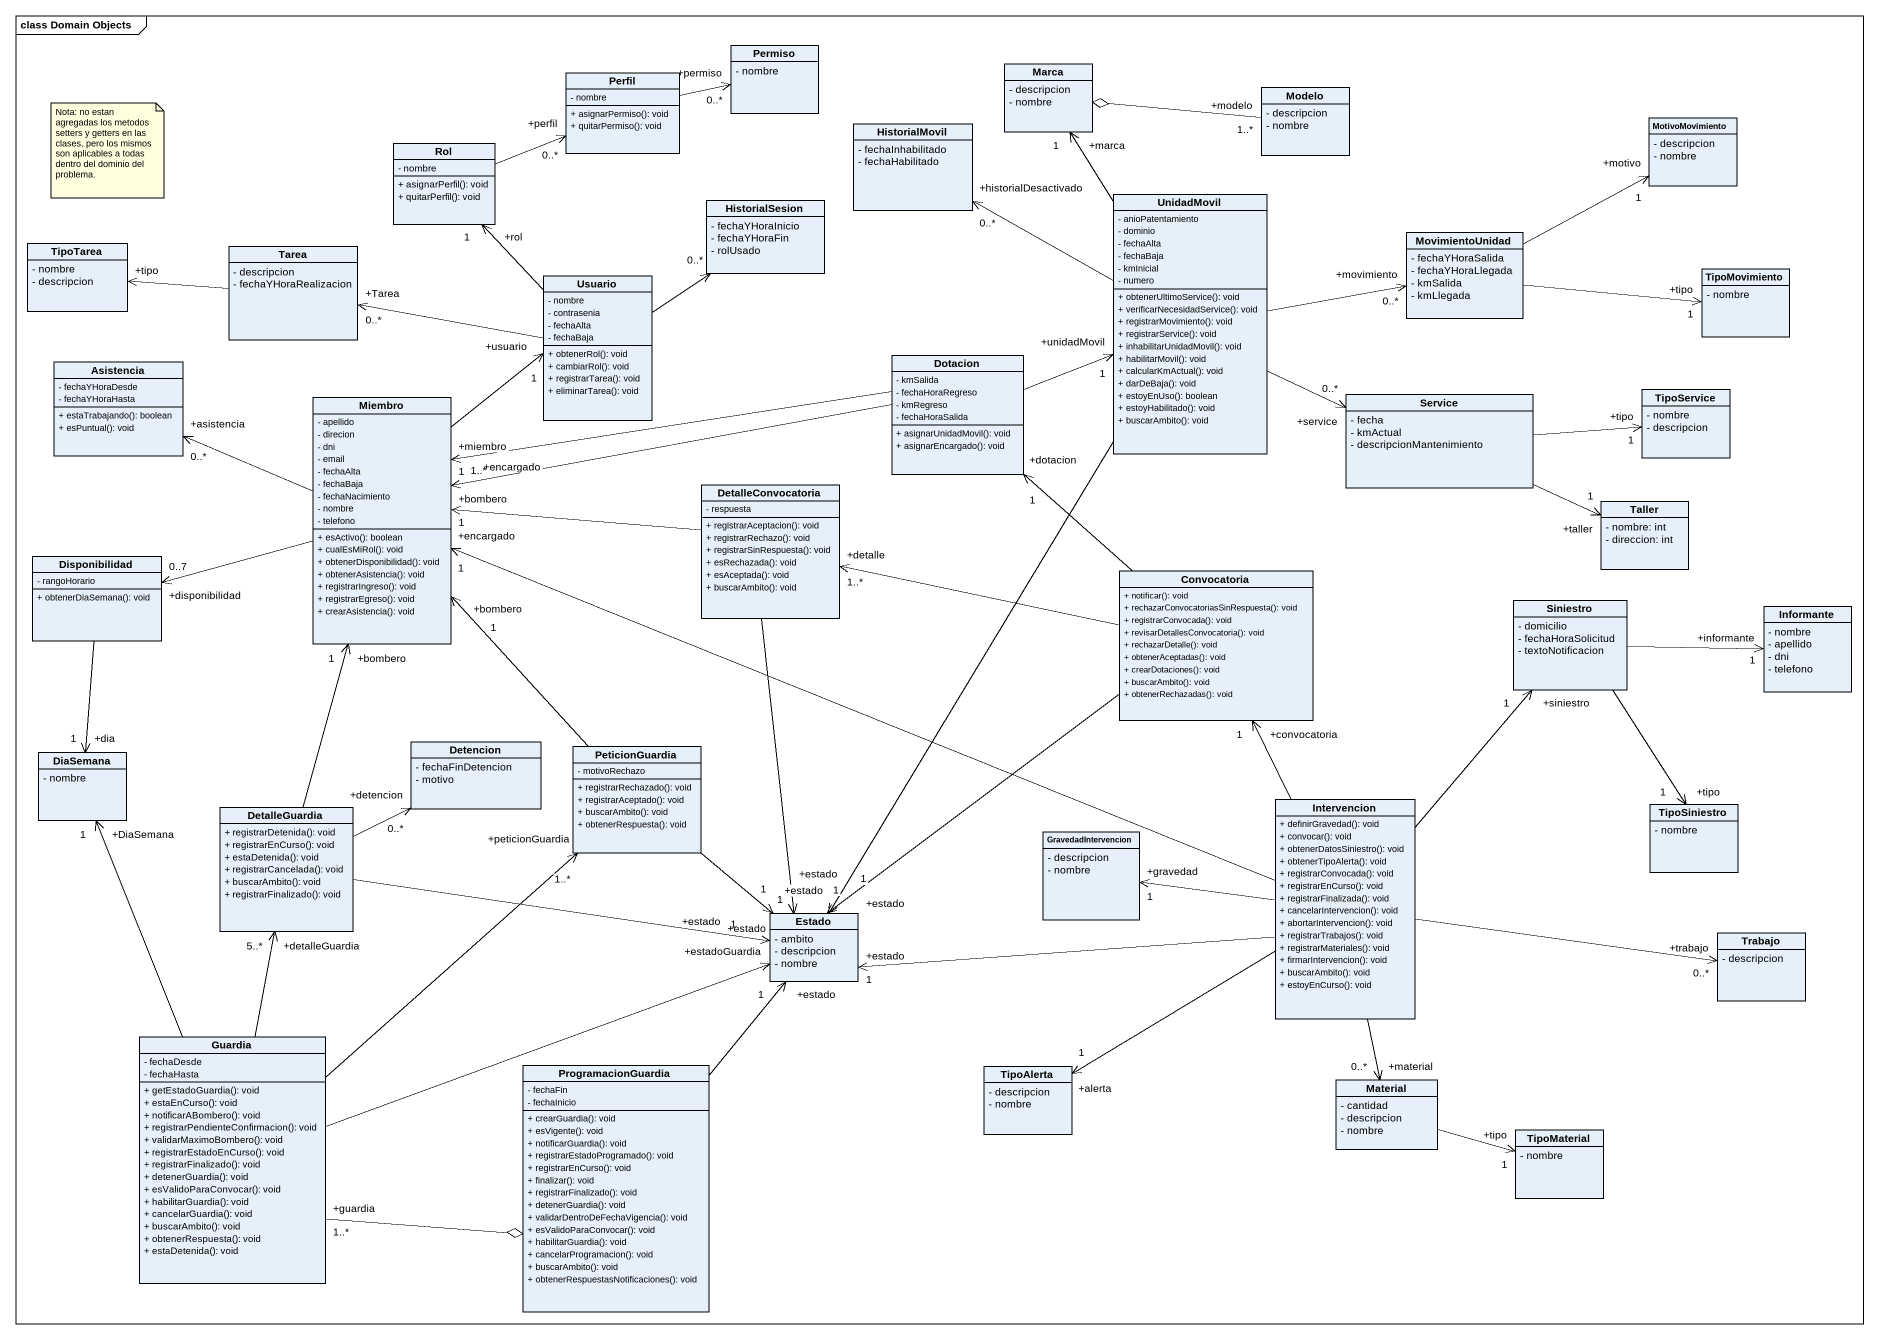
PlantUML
@startuml
mainframe class Domain Objects
hide circle
hide empty members
skinparam classAttributeIconSize 0
class Permiso {
  - nombre
}
class Marca {
  - descripcion
  - nombre
}
class Perfil {
  - nombre
  + asignarPermiso(): void
  + quitarPermiso(): void
}
class Modelo {
  - descripcion
  - nombre
}
class Rol {
  - nombre
  + asignarPerfil(): void
  + quitarPerfil(): void
}
class HistorialMovil {
  - fechaInhabilitado
  - fechaHabilitado
}
class MotivoMovimiento {
  - descripcion
  - nombre
}
class UnidadMovil {
  - anioPatentamiento
  - dominio
  - fechaAlta
  - fechaBaja
  - kmInicial
  - numero
  + obtenerUltimoService(): void
  + verificarNecesidadService(): void
  + registrarMovimiento(): void
  + registrarService(): void
  + inhabilitarUnidadMovil(): void
  + habilitarMovil(): void
  + calcularKmActual(): void
  + darDeBaja(): void
  + estoyEnUso(): boolean
  + estoyHabilitado(): void
  + buscarAmbito(): void
}
class HistorialSesion {
  - fechaYHoraInicio
  - fechaYHoraFin
  - rolUsado
}
class MovimientoUnidad {
  - fechaYHoraSalida
  - fechaYHoraLlegada
  - kmSalida
  - kmLlegada
}
class TipoTarea {
  - nombre
  - descripcion
}
class Tarea {
  - descripcion
  - fechaYHoraRealizacion
}
class Usuario {
  - nombre
  - contrasenia
  - fechaAlta
  - fechaBaja
  + obtenerRol(): void
  + cambiarRol(): void
  + registrarTarea(): void
  + eliminarTarea(): void
}
class TipoMovimiento {
  - nombre
}
class Asistencia {
  - fechaYHoraDesde
  - fechaYHoraHasta
  + estaTrabajando(): boolean
  + esPuntual(): void
}
class Dotacion {
  - kmSalida
  - fechaHoraRegreso
  - kmRegreso
  - fechaHoraSalida
  + asignarUnidadMovil(): void
  + asignarEncargado(): void
}
class Miembro {
  - apellido
  - direcion
  - dni
  - email
  - fechaAlta
  - fechaBaja
  - fechaNacimiento
  - nombre
  - telefono
  + esActivo(): boolean
  + cualEsMiRol(): void
  + obtenerDisponibilidad(): void
  + obtenerAsistencia(): void
  + registrarIngreso(): void
  + registrarEgreso(): void
  + crearAsistencia(): void
}
class Service {
  - fecha
  - kmActual
  - descripcionMantenimiento
}
class TipoService {
  - nombre
  - descripcion
}
class DetalleConvocatoria {
  - respuesta
  + registrarAceptacion(): void
  + registrarRechazo(): void
  + registrarSinRespuesta(): void
  + esRechazada(): void
  + esAceptada(): void
  + buscarAmbito(): void
}
class Taller {
  - nombre: int
  - direccion: int
}
class Disponibilidad {
  - rangoHorario
  + obtenerDiaSemana(): void
}
class Convocatoria {
  + notificar(): void
  + rechazarConvocatoriasSinRespuesta(): void
  + registrarConvocada(): void
  + revisarDetallesConvocatoria(): void
  + rechazarDetalle(): void
  + obtenerAceptadas(): void
  + crearDotaciones(): void
  + buscarAmbito(): void
  + obtenerRechazadas(): void
}
class Siniestro {
  - domicilio
  - fechaHoraSolicitud
  - textoNotificacion
}
class Informante {
  - nombre
  - apellido
  - dni
  - telefono
}
class DiaSemana {
  - nombre
}
class Detencion {
  - fechaFinDetencion
  - motivo
}
class PeticionGuardia {
  - motivoRechazo
  + registrarRechazado(): void
  + registrarAceptado(): void
  + buscarAmbito(): void
  + obtenerRespuesta(): void
}
class DetalleGuardia {
  + registrarDetenida(): void
  + registrarEnCurso(): void
  + estaDetenida(): void
  + registrarCancelada(): void
  + buscarAmbito(): void
  + registrarFinalizado(): void
}
class Intervencion {
  + definirGravedad(): void
  + convocar(): void
  + obtenerDatosSiniestro(): void
  + obtenerTipoAlerta(): void
  + registrarConvocada(): void
  + registrarEnCurso(): void
  + registrarFinalizada(): void
  + cancelarIntervencion(): void
  + abortarIntervencion(): void
  + registrarTrabajos(): void
  + registrarMateriales(): void
  + firmarIntervencion(): void
  + buscarAmbito(): void
  + estoyEnCurso(): void
}
class TipoSiniestro {
  - nombre
}
class GravedadIntervencion {
  - descripcion
  - nombre
}
class Estado {
  - ambito
  - descripcion
  - nombre
}
class Trabajo {
  - descripcion
}
class Guardia {
  - fechaDesde
  - fechaHasta
  + getEstadoGuardia(): void
  + estaEnCurso(): void
  + notificarABombero(): void
  + registrarPendienteConfirmacion(): void
  + validarMaximoBombero(): void
  + registrarEstadoEnCurso(): void
  + registrarFinalizado(): void
  + detenerGuardia(): void
  + esValidoParaConvocar(): void
  + habilitarGuardia(): void
  + cancelarGuardia(): void
  + buscarAmbito(): void
  + obtenerRespuesta(): void
  + estaDetenida(): void
}
class ProgramacionGuardia {
  - fechaFin
  - fechaInicio
  + crearGuardia(): void
  + esVigente(): void
  + notificarGuardia(): void
  + registrarEstadoProgramado(): void
  + registrarEnCurso(): void
  + finalizar(): void
  + registrarFinalizado(): void
  + detenerGuardia(): void
  + validarDentroDeFechaVigencia(): void
  + esValidoParaConvocar(): void
  + habilitarGuardia(): void
  + cancelarProgramacion(): void
  + buscarAmbito(): void
  + obtenerRespuestasNotificaciones(): void
}
class TipoAlerta {
  - descripcion
  - nombre
}
class Material {
  - cantidad
  - descripcion
  - nombre
}
class TipoMaterial {
  - nombre
}
Perfil -right-> "+permiso\n0..*" Permiso
Modelo "+modelo\n1..*" -left-o Marca
Rol -right-> "+perfil\n0..*" Perfil
UnidadMovil -up-> "+marca\n1" Marca
UnidadMovil -left-> "+historialDesactivado\n0..*" HistorialMovil
UnidadMovil -right-> "+movimiento\n0..*" MovimientoUnidad
UnidadMovil -right-> "+service\n0..*" Service
UnidadMovil --> "+estado\n1" Estado
MovimientoUnidad -right-> "+motivo\n1" MotivoMovimiento
MovimientoUnidad -right-> "+tipo\n1" TipoMovimiento
Tarea -left-> "+tipo" TipoTarea
Usuario -up-> "+rol\n1" Rol
Usuario -up-> "0..*" HistorialSesion
Usuario -left-> "+Tarea\n0..*" Tarea
Dotacion -right-> "+unidadMovil\n1" UnidadMovil
Dotacion -left-> "+encargado\n1" Miembro
Dotacion -left-> "+miembro\n1..*" Miembro
Miembro -up-> "+usuario\n1" Usuario
Miembro -left-> "+asistencia\n0..*" Asistencia
Miembro -left-> "+disponibilidad\n0..7" Disponibilidad
Service -right-> "+tipo\n1" TipoService
Service -right-> "+taller\n1" Taller
DetalleConvocatoria -left-> "+bombero\n1" Miembro
DetalleConvocatoria --> "+estado\n1" Estado
Disponibilidad --> "+dia\n1" DiaSemana
Convocatoria -up-> "+dotacion\n1" Dotacion
Convocatoria -left-> "+detalle\n1..*" DetalleConvocatoria
Convocatoria --> "+estado\n1" Estado
Siniestro -right-> "+informante\n1" Informante
Siniestro --> "+tipo\n1" TipoSiniestro
PeticionGuardia -up-> "+bombero\n1" Miembro
PeticionGuardia --> "+estado\n1" Estado
DetalleGuardia -up-> "+bombero\n1" Miembro
DetalleGuardia -right-> "+detencion\n0..*" Detencion
DetalleGuardia -right-> "+estado\n1" Estado
Intervencion -left-> "+encargado\n1" Miembro
Intervencion -up-> "+convocatoria\n1" Convocatoria
Intervencion -up-> "+siniestro\n1" Siniestro
Intervencion -left-> "+gravedad\n1" GravedadIntervencion
Intervencion -left-> "+estado\n1" Estado
Intervencion -right-> "+trabajo\n0..*" Trabajo
Intervencion --> "+alerta\n1" TipoAlerta
Intervencion --> "+material\n0..*" Material
Guardia -up-> "+DiaSemana\n1" DiaSemana
Guardia -up-> "+peticionGuardia\n1..*" PeticionGuardia
Guardia -up-> "+detalleGuardia\n5..*" DetalleGuardia
Guardia -right-> "+estadoGuardia" Estado
Guardia "+guardia\n1..*" -right-o ProgramacionGuardia
ProgramacionGuardia -up-> "+estado\n1" Estado
Material -right-> "+tipo\n1" TipoMaterial
note as N1
  Nota: no estan agregadas los metodos setters y getters en las clases, pero los mismos son aplicables a todas dentro del dominio del problema.
end note
@enduml
